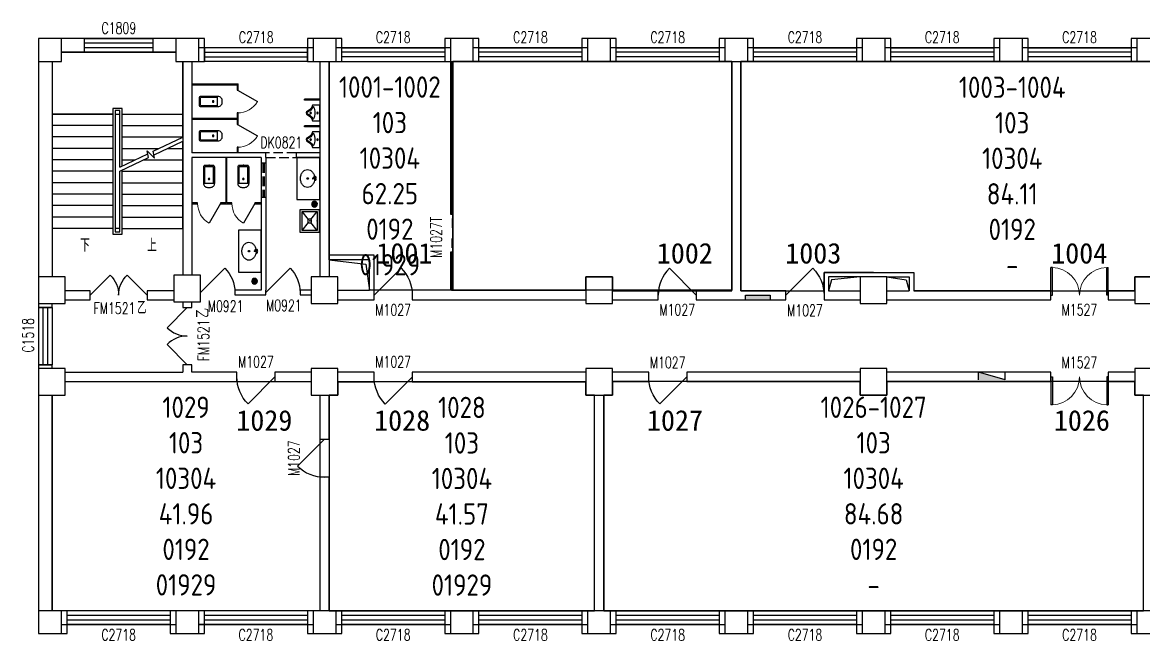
# Model space of a CAD drawing. Extents: x 246802 to 341426, y 58657 to 74864.
# Drawn here: x 246802 to 276206, y 58657 to 74864 of the extents above; entities that cross this region are included whole.
import ezdxf

# ---------------------------------------------------------------- set-up
doc = ezdxf.new("R2010")
doc.units = 0
doc.header["$LTSCALE"] = 1000
doc.header["$MEASUREMENT"] = 0
doc.linetypes.add('DASH', pattern=[0.35, 0.25, -0.1])
for name, color, linetype in [('body', 30, 'Continuous'), ('GROS', 6, 'Continuous'), ('name', 1, 'Continuous'), ('RM', 4, 'Continuous'), ('RM$', 5, 'Continuous'), ('RM$TXT', 5, 'Continuous')]:
    doc.layers.add(name, color=color, linetype=linetype)
doc.styles.add('_TCH_DIM', font='SIMPLEX', dxfattribs={"bigfont": 'GBCBIG'})
doc.styles.add('_TCH_WINDOW', font='SIMPLEX', dxfattribs={"bigfont": 'GBCBIG'})
doc.styles.get("Standard").update_dxf_attribs({"font": 'gbenor.shx', "bigfont": 'gbcbig.shx'})

# ---------------------------------------------------------------- blocks, each defined once
blk = doc.blocks.new('_FZHK')
blk.add_lwpolyline([(-0.5, -0.5), (0.5, -0.5), (0.5, 0.5), (-0.5, 0.5)], close=True)
blk = doc.blocks.new('$DorLib2D$00000114')
at = {"color": 0}
blk.add_line((0.5, 0), (-0.207, 0.707), dxfattribs=at)
blk.add_arc((0.5, 0), 1, 135, 180, dxfattribs=at)
blk = doc.blocks.new('$WINLIB2D$00000001')
at = {"color": 0}
for points in [[(-0.5, 0.5), (-0.5, -0.5)], [(-0.5, 0.5), (0.5, 0.5)], [(0.5, -0.5), (0.5, 0.5)], [(0.5, 0.167), (-0.5, 0.167)], [(0.5, -0.167), (-0.5, -0.167)], [(-0.5, -0.5), (0.5, -0.5)]]:
    blk.add_lwpolyline(points, dxfattribs=at)
blk = doc.blocks.new('$DorLib2D$00000116')
at = {"color": 0}
for p, q in [((-0.5, 0), (-0.146, 0.354)), ((0.5, 0), (0.146, 0.354))]:
    blk.add_line(p, q, dxfattribs=at)
for centre, start, end in [((-0.5, 0), 0, 45), ((0.5, 0), 135, 180)]:
    blk.add_arc(centre, 0.5, start, end, dxfattribs=at)
blk = doc.blocks.new('$lvtry$00000201')
at = {"color": 0}
for p, q in [((100, -30, 0), (-100, -30, 0)), ((110, -470, 0), (110, -40, 0)), ((140, -470, 0), (-140, -470, 0))]:
    blk.add_line(p, q, dxfattribs=at)
at = {"color": 0, "elevation": 0}
blk.add_lwpolyline([(140, -40, 0.414214), (100, 0), (-100, 0, 0.414214), (-140, -40), (-140, -480, 0.414214), (-30, -590), (30, -590, 0.414214), (140, -480)], format="xyb", close=True, dxfattribs=at)
blk.add_lwpolyline([(-110, -40), (-110, -470)], dxfattribs=at)
at = {"color": 0}
blk.add_circle((0, -359, 0), 20, dxfattribs=at)
for centre, start, end in [((-100, -40, 0), 90, 180), ((100, -40, 0), 0, 90)]:
    blk.add_arc(centre, 10, start, end, dxfattribs=at)
for p in [(0, 0, 0), (0, -359, 0)]:
    blk.add_point(p, dxfattribs=at)
blk = doc.blocks.new('$TCHSYS$APDOOR2D')
blk.add_line((0.5, 0), (0, 0.866))
at = {"lineweight": 13}
blk.add_arc((0.5, 0), 1, 120, 180, dxfattribs=at)
blk = doc.blocks.new('$lvtry$00000222')
at = {"color": 0, "elevation": 0}
blk.add_lwpolyline([(-205, -191), (-205, 0), (205, 0), (205, -191, 0.268068), (51, -323, -0.317765), (0, -360, -0.317765), (-51, -323, 0.268068)], format="xyb", close=True, dxfattribs=at)
at = {"color": 0}
for centre in [(0, -60, 0), (0, -242, 0)]:
    blk.add_circle(centre, 20, dxfattribs=at)
for centre, radius, start, end in [((-152, -175, 0), 10, 114.1084, 248.1394), ((5, -526, 0), 395, 66.6675, 114.1084), ((-243, -401, 0), 233, 19.2639, 68.1394), ((243, -401, 0), 233, 110.4941, 160.7361), ((158, -173, 0), 10, 290.4941, 66.6675), ((0, -316, 0), 24, 199.2639, 269.4998), ((0, -316, 0), 24, 270.5002, 340.7361)]:
    blk.add_arc(centre, radius, start, end, dxfattribs=at)
for p in [(0, -60, 0), (0, -242, 0)]:
    blk.add_point(p, dxfattribs=at)
blk = doc.blocks.new('$lvtry$00000191')
at = {"color": 0}
for p, q in [((-250, -50, 0), (-39, -219, 0)), ((-250, -450, 0), (-39, -281, 0)), ((39, -219, 0), (250, -50, 0)), ((39, -281, 0), (250, -450, 0))]:
    blk.add_line(p, q, dxfattribs=at)
at = {"color": 0, "elevation": 0}
for points in [[(300, -500), (300, 0), (-300, 0), (-300, -500)], [(250, -450), (250, -50), (-250, -50), (-250, -450)]]:
    blk.add_lwpolyline(points, close=True, dxfattribs=at)
at = {"color": 0}
blk.add_circle((0, -250, 0), 50, dxfattribs=at)
for p in [(0, -50, 0), (0, -250, 0)]:
    blk.add_point(p, dxfattribs=at)
blk = doc.blocks.new('$lvtry$00000171')
for p, q in [((-74, 11), (-11, 74)), ((-70, -27), (27, 70)), ((-53, -53), (53, 53)), ((-27, -70), (70, 27)), ((11, -74), (74, -11))]:
    blk.add_line(p, q)
blk.add_circle((0, 0), 75)
blk.add_point((0, 0))
blk = doc.blocks.new('$lvtry$00000194')
at = {"color": 0}
for p, q in [((-17, -27), (-17, -17)), ((17, -27), (17, -17))]:
    blk.add_line(p, q, dxfattribs=at)
blk.add_lwpolyline([(14, -39, -0.067374), (92, -53, -0.088152), (166, -93, -0.105269), (218, -155, -0.121685), (235, -224, -0.121685), (218, -292, -0.105269), (166, -355, -0.088152), (92, -394, -0.078966), (0, -409, -0.078966), (-92, -394, -0.088152), (-166, -355, -0.105269), (-218, -292, -0.121685), (-235, -224, -0.121685), (-218, -155, -0.105269), (-166, -93, -0.088152), (-92, -53, -0.059935), (-23, -40, -0.059935)], format="xyb", dxfattribs=at)
for centre, radius in [((0, -221), 20), ((0, -27), 16.7), ((0, -221), 15)]:
    blk.add_circle(centre, radius, dxfattribs=at)
for centre, radius, start, end in [((0, -17), 16.7, 0, 180), ((-40, -17), 10.1, 106.6096, 258.1648), ((-64, 250), 259, 274.7069, 282.3732), ((-75, -197), 173, 71.36, 79.1873), ((-29, -63), 6.77, 155.344, 308.3224), ((-171, 35), 166, 324.8411, 338.1337), ((-171, 35), 170, 324.8411, 331.3523), ((-29, -63), 3.37, 155.344, 308.3224), ((100, -178), 170, 132.3141, 138.8253), ((100, -178), 166, 125.5327, 138.8253), ((-12, -42), 10.6, 201.8924, 261.774), ((-381, -99), 372, 2.3982, 6.7627), ((0, -80), 9.9, 201.7837, 338.2163), ((64, 250), 259, 257.6268, 265.2931), ((381, -99), 372, 170.1008, 177.6018), ((75, -197), 173, 100.8127, 110.4191), ((40, -17), 10.1, 281.8352, 73.3904)]:
    blk.add_arc(centre, radius, start, end, dxfattribs=at)
for p in [(0, -27), (0, -221)]:
    blk.add_point(p, dxfattribs=at)
blk = doc.blocks.new('$DorLib2D$00000130')
at = {"color": 0, "linetype": 'Continuous'}
for p, q in [((-0.533, 0.66), (-0.533, 0.513)), ((0, 0.66), (-0.533, 0.66)), ((0, 0.513), (0, 0.66)), ((0.533, 0.66), (0, 0.66)), ((0.533, 0.66), (0.533, 0.513)), ((0, 0.513), (-0.533, 0.513)), ((0.533, 0.513), (0, 0.513)), ((-0.385, 0.269), (-0.14, 0.269)), ((-0.385, 0.269), (-0.3, 0.214)), ((-0.3, 0.214), (-0.3, 0.269)), ((0.385, 0.269), (0.14, 0.269)), ((0.3, 0.214), (0.3, 0.269)), ((0.385, 0.269), (0.3, 0.214))]:
    blk.add_line(p, q, dxfattribs=at)
blk = doc.blocks.new('$DorLib2D$00000002')
for p, q in [((-0.5, 0), (-0.5, 0.4875)), ((-0.475, 0.4875), (-0.5, 0.4875)), ((-0.475, 0), (-0.475, 0.4875)), ((0.475, 0), (0.475, 0.4875)), ((0.475, 0.4875), (0.5, 0.4875)), ((0.5, 0), (0.5, 0.4875)), ((-0.5, 0), (-0.475, 0)), ((0.5, 0), (0.475, 0))]:
    blk.add_line(p, q)
at = {"lineweight": 13}
for centre, start, end in [((-0.4875, 0), 0, 88.53072), ((0.4875, 0), 91.46928, 180)]:
    blk.add_arc(centre, 0.4875, start, end, dxfattribs=at)

msp = doc.modelspace()

# ---------------------------------------------------------------- hatches: boundary and pattern name
at = {"layer": 'body'}
for points in [[(266416, 67711), (265766, 67711), (265766, 67591), (266416, 67591)], [(272576, 65491), (271876, 65491), (271876, 65691)]]:
    msp.add_hatch(color=30, dxfattribs=at).paths.add_polyline_path(points)

# ---------------------------------------------------------------- linework, layer by layer
at = {"layer": 'body', "color": 30}
for p, q in [((248426, 74441), (247826, 74441)), ((248426, 74081), (248426, 74441)), ((250826, 74441), (250226, 74441)), ((250226, 74441), (250226, 74081)), ((251576, 74441), (251426, 74441)), ((251576, 74201), (251576, 74441)), ((254426, 74441), (254276, 74441)), ((254276, 74441), (254276, 74201)), ((255176, 74441), (255026, 74441)), ((255176, 74201), (255176, 74441)), ((258026, 74441), (257876, 74441)), ((257876, 74441), (257876, 74201)), ((258776, 74441), (258626, 74441)), ((258776, 74201), (258776, 74441)), ((261626, 74441), (261476, 74441)), ((261476, 74441), (261476, 74201)), ((262376, 74441), (262226, 74441)), ((262376, 74201), (262376, 74441)), ((265226, 74441), (265076, 74441)), ((265076, 74441), (265076, 74201)), ((265976, 74441), (265826, 74441)), ((265976, 74201), (265976, 74441)), ((268826, 74441), (268676, 74441)), ((268676, 74441), (268676, 74201)), ((269576, 74441), (269426, 74441)), ((269576, 74201), (269576, 74441)), ((272426, 74441), (272276, 74441)), ((272276, 74441), (272276, 74201)), ((273176, 74441), (273026, 74441)), ((273176, 74201), (273176, 74441)), ((276026, 74441), (275876, 74441)), ((275876, 74441), (275876, 74201)), ((251576, 74201), (251426, 74201)), ((251576, 73841), (251576, 74201)), ((254426, 74201), (254276, 74201)), ((254276, 74201), (254276, 73841)), ((255176, 74201), (255026, 74201)), ((255176, 73841), (255176, 74201)), ((258026, 74201), (257876, 74201)), ((257876, 74201), (257876, 73841)), ((258776, 74201), (258626, 74201)), ((258776, 73841), (258776, 74201)), ((261626, 74201), (261476, 74201)), ((261476, 74201), (261476, 73841)), ((262376, 74201), (262226, 74201)), ((262376, 73841), (262376, 74201)), ((265226, 74201), (265076, 74201)), ((265076, 74201), (265076, 73841)), ((265976, 74201), (265826, 74201)), ((265976, 73841), (265976, 74201)), ((268826, 74201), (268676, 74201)), ((268676, 74201), (268676, 73841)), ((269576, 74201), (269426, 74201)), ((269576, 73841), (269576, 74201)), ((272426, 74201), (272276, 74201)), ((272276, 74201), (272276, 73841)), ((273176, 74201), (273026, 74201)), ((273176, 73841), (273176, 74201)), ((276026, 74201), (275876, 74201)), ((275876, 74201), (275876, 73841)), ((247226, 73841), (247226, 68191)), ((247586, 73841), (247586, 68191)), ((247586, 73841), (247586, 72461)), ((247826, 74081), (248426, 74081)), ((250826, 74081), (247826, 74081)), ((250226, 74081), (250826, 74081)), ((251006, 73841), (251006, 71441)), ((251006, 72461), (251006, 73841)), ((251246, 73841), (251246, 71441)), ((251426, 73841), (251576, 73841)), ((254276, 73841), (254426, 73841)), ((254601, 73841), (254601, 71441)), ((254851, 73841), (254851, 71441)), ((255026, 73841), (255176, 73841)), ((257876, 73841), (258026, 73841)), ((258026, 73841), (258026, 69841)), ((258046, 69841), (258046, 73841)), ((258066, 69841), (258066, 73841)), ((258086, 69841), (258086, 73841)), ((258626, 73841), (258776, 73841)), ((261476, 73841), (261626, 73841)), ((262226, 73841), (262376, 73841)), ((265076, 73841), (265226, 73841)), ((265406, 67831), (265406, 73841)), ((265646, 67831), (265646, 73841)), ((265826, 73841), (265976, 73841)), ((268676, 73841), (268826, 73841)), ((269426, 73841), (269576, 73841)), ((272276, 73841), (272426, 73841)), ((273026, 73841), (273176, 73841)), ((275876, 73841), (276026, 73841)), ((251246, 73253), (252458, 73253)), ((251246, 73253), (251246, 73228)), ((251246, 73228), (252433, 73228)), ((252433, 73228), (252433, 73091)), ((252458, 73091), (252458, 73253)), ((252433, 73091), (252458, 73091)), ((254601, 72853), (254201, 72853)), ((254201, 72828), (254201, 72853)), ((254601, 72828), (254201, 72828)), ((254601, 72828), (254601, 72853)), ((247586, 72461), (247586, 69461)), ((249176, 72461), (247586, 72461)), ((247586, 72461), (249176, 72461)), ((249416, 72611), (249176, 72611)), ((249176, 72611), (249176, 69311)), ((249356, 72551), (249236, 72551)), ((249236, 72551), (249236, 69371)), ((249236, 72461), (249236, 69461)), ((249236, 72461), (249356, 72461)), ((249356, 71072), (249356, 72551)), ((249356, 71072), (249356, 72461)), ((249416, 71101), (249416, 72611)), ((249416, 72461), (251006, 72461)), ((249416, 72461), (251006, 72461)), ((251006, 71860), (251006, 72461)), ((251246, 72353), (252433, 72353)), ((251246, 72353), (251246, 72328)), ((252458, 72491), (252433, 72491)), ((252433, 72491), (252433, 72353)), ((252458, 72341), (252458, 72491)), ((252458, 72191), (252458, 72341)), ((249176, 72161), (247586, 72161)), ((249416, 72161), (251006, 72161)), ((251246, 72328), (252433, 72328)), ((252433, 72328), (252433, 72191)), ((252433, 72191), (252458, 72191)), ((254601, 72153), (254201, 72153)), ((254201, 72128), (254201, 72153)), ((254601, 72128), (254201, 72128)), ((254601, 72128), (254601, 72153)), ((249176, 71861), (247586, 71861)), ((249416, 71861), (251006, 71861)), ((250234, 71492), (251006, 71860)), ((250253, 71390), (251006, 71749)), ((251006, 69461), (251006, 71749)), ((249176, 71561), (247586, 71561)), ((249416, 71561), (250379, 71561)), ((250109, 71321), (250076, 71497)), ((250076, 71497), (250268, 71308)), ((250268, 71308), (250234, 71492)), ((250611, 71561), (251006, 71561)), ((252458, 71591), (252433, 71591)), ((252433, 71591), (252433, 71441)), ((252458, 71441), (252458, 71591)), ((249176, 71261), (247586, 71261)), ((249356, 71072), (250090, 71423)), ((249356, 70962), (250109, 71321)), ((249416, 71261), (249750, 71261)), ((249982, 71261), (251006, 71261)), ((251006, 71441), (251006, 68241)), ((252446, 71441), (251246, 71441)), ((251246, 71321), (251246, 68241)), ((252446, 71321), (251246, 71321)), ((252133, 71321), (252133, 70133)), ((252158, 71321), (252133, 71321)), ((252158, 71321), (252158, 70133)), ((253065, 71441), (252446, 71441)), ((253065, 71321), (252446, 71321)), ((253185, 71441), (253065, 71441)), ((253065, 71321), (253065, 70121)), ((253185, 71321), (253185, 71441)), ((253185, 71321), (253185, 70121)), ((254601, 71441), (253985, 71441)), ((253985, 71441), (253985, 71321)), ((253985, 71321), (254601, 71321)), ((254601, 71441), (254601, 68191)), ((254851, 71441), (254851, 68191)), ((249176, 70961), (247586, 70961)), ((249356, 69461), (249356, 70962)), ((249356, 69371), (249356, 70962)), ((249416, 69311), (249416, 70990)), ((249416, 70961), (251006, 70961)), ((249176, 70661), (247586, 70661)), ((249416, 70661), (251006, 70661)), ((249176, 70361), (247586, 70361)), ((249416, 70361), (251006, 70361)), ((249176, 70061), (247586, 70061)), ((249416, 70061), (251006, 70061)), ((251396, 70133), (251246, 70133)), ((251246, 70133), (251246, 70108)), ((251246, 70108), (251396, 70108)), ((251396, 70108), (251396, 70133)), ((252133, 70133), (251996, 70133)), ((251996, 70133), (251996, 70108)), ((251996, 70108), (252146, 70108)), ((252146, 70108), (252296, 70108)), ((252296, 70133), (252158, 70133)), ((252296, 70108), (252296, 70133)), ((253065, 70133), (252896, 70133)), ((252896, 70133), (252896, 70108)), ((252896, 70108), (253065, 70108)), ((253065, 70121), (253065, 67841)), ((253185, 70121), (253185, 67841)), ((249176, 69761), (247586, 69761)), ((249416, 69761), (251006, 69761)), ((258026, 69841), (258086, 69841)), ((249176, 69461), (247586, 69461)), ((249356, 69461), (249236, 69461)), ((249416, 69461), (251006, 69461)), ((249176, 69311), (249416, 69311)), ((249236, 69371), (249356, 69371)), ((258086, 68841), (258026, 68841)), ((258026, 68841), (258026, 67841)), ((258046, 67841), (258046, 68841)), ((258066, 67841), (258066, 68841)), ((258086, 67841), (258086, 68841)), ((256026, 68761), (254851, 68761)), ((254851, 68641), (254851, 68761)), ((255906, 68641), (254851, 68641)), ((255906, 67841), (255906, 68641)), ((256026, 67841), (256026, 68761)), ((269126, 68311), (267826, 68311)), ((267826, 68311), (267826, 67831)), ((269126, 68311), (270176, 68311)), ((270176, 68311), (270176, 67831)), ((268776, 68191), (267946, 68191)), ((267946, 68191), (267946, 67831)), ((268021, 68119), (267946, 67831)), ((268776, 68191), (268021, 68119)), ((269476, 68191), (269980, 68119)), ((269476, 68191), (270056, 68191)), ((269980, 68119), (270056, 67831)), ((270056, 68191), (270056, 67831)), ((248576, 67831), (247926, 67831)), ((248576, 67591), (248576, 67831)), ((250776, 67831), (250076, 67831)), ((250076, 67831), (250076, 67591)), ((253065, 67841), (252376, 67841)), ((252376, 67841), (252376, 67721)), ((252376, 67721), (253065, 67721)), ((253065, 67721), (253185, 67721)), ((253185, 67721), (253185, 67841)), ((254376, 67841), (254085, 67841)), ((254085, 67841), (254085, 67721)), ((254085, 67721), (254376, 67721)), ((255076, 67841), (255906, 67841)), ((256026, 67841), (255906, 67841)), ((256026, 67591), (256026, 67841)), ((258056, 67841), (257026, 67841)), ((257026, 67841), (257026, 67591)), ((258056, 67841), (261576, 67841)), ((263476, 67831), (262276, 67831)), ((263476, 67591), (263476, 67831)), ((265406, 67831), (264476, 67831)), ((264476, 67831), (264476, 67591)), ((266826, 67831), (265646, 67831)), ((266826, 67591), (266826, 67831)), ((267826, 67831), (267826, 67591)), ((267946, 67831), (268776, 67831)), ((269476, 67831), (270056, 67831)), ((273776, 67831), (270176, 67831)), ((273776, 67591), (273776, 67831)), ((275976, 67831), (275276, 67831)), ((275276, 67831), (275276, 67591)), ((247226, 67491), (247226, 67391)), ((247226, 67391), (247586, 67391)), ((247586, 67391), (247586, 67491)), ((247926, 67591), (248576, 67591)), ((250076, 67591), (250776, 67591)), ((251006, 67541), (251006, 67391)), ((251006, 67391), (251246, 67391)), ((251246, 67391), (251246, 67541)), ((255076, 67591), (255906, 67591)), ((255906, 67591), (256026, 67591)), ((257026, 67591), (258056, 67591)), ((258056, 67591), (261576, 67591)), ((262276, 67591), (263476, 67591)), ((264476, 67591), (265406, 67591)), ((265406, 67591), (265406, 67591)), ((265406, 67591), (265646, 67591)), ((265646, 67591), (265646, 67591)), ((265646, 67591), (266826, 67591)), ((267826, 67591), (267946, 67591)), ((267946, 67591), (268776, 67591)), ((269476, 67591), (270056, 67591)), ((270056, 67591), (273776, 67591)), ((275276, 67591), (275976, 67591)), ((247586, 65891), (247226, 65891)), ((247226, 65891), (247226, 65791)), ((247586, 65791), (247586, 65891)), ((251246, 65891), (251006, 65891)), ((251006, 65891), (251006, 65691)), ((251246, 65691), (251246, 65891)), ((247926, 65691), (251006, 65691)), ((252426, 65691), (251246, 65691)), ((252426, 65451), (252426, 65691)), ((254376, 65691), (253426, 65691)), ((253426, 65691), (253426, 65451)), ((256026, 65691), (255076, 65691)), ((256026, 65441), (256026, 65691)), ((261576, 65691), (257026, 65691)), ((257026, 65691), (257026, 65441)), ((263226, 65691), (262276, 65691)), ((263226, 65451), (263226, 65691)), ((268776, 65691), (264226, 65691)), ((264226, 65691), (264226, 65451)), ((273776, 65691), (269476, 65691)), ((271876, 65491), (271876, 65691)), ((272576, 65491), (271876, 65691)), ((272576, 65491), (272576, 65691)), ((273776, 65451), (273776, 65691)), ((275976, 65691), (275276, 65691)), ((275276, 65691), (275276, 65451)), ((247926, 65451), (251126, 65451)), ((251126, 65451), (252426, 65451)), ((253426, 65451), (254376, 65451)), ((255076, 65441), (256026, 65441)), ((257026, 65441), (261576, 65441)), ((262276, 65451), (263226, 65451)), ((264226, 65451), (268776, 65451)), ((269476, 65451), (273776, 65451)), ((275276, 65451), (275976, 65451)), ((247226, 65091), (247226, 59441)), ((247586, 65091), (247586, 59441)), ((254601, 65091), (254601, 63941)), ((254851, 63941), (254851, 65091)), ((261806, 59441), (261806, 65091)), ((262046, 59441), (262046, 65091)), ((254601, 63941), (254851, 63941)), ((254851, 62941), (254601, 62941)), ((254601, 62941), (254601, 59441)), ((254851, 59441), (254851, 62941)), ((247976, 59441), (247826, 59441)), ((247976, 59081), (247976, 59441)), ((250826, 59441), (250676, 59441)), ((250676, 59441), (250676, 59081)), ((251576, 59441), (251426, 59441)), ((251576, 59081), (251576, 59441)), ((254426, 59441), (254276, 59441)), ((254276, 59441), (254276, 59081)), ((255176, 59441), (255026, 59441)), ((255176, 59081), (255176, 59441)), ((258026, 59441), (257876, 59441)), ((257876, 59441), (257876, 59081)), ((258776, 59440), (258626, 59440)), ((258776, 59080), (258776, 59440)), ((261626, 59440), (261476, 59440)), ((261476, 59440), (261476, 59080)), ((262376, 59440), (262226, 59440)), ((262376, 59080), (262376, 59440)), ((265226, 59440), (265076, 59440)), ((265076, 59440), (265076, 59080)), ((265976, 59440), (265826, 59440)), ((265976, 59080), (265976, 59440)), ((268826, 59440), (268676, 59440)), ((268676, 59440), (268676, 59080)), ((269576, 59440), (269426, 59440)), ((269576, 59080), (269576, 59440)), ((272426, 59440), (272276, 59440)), ((272276, 59440), (272276, 59080)), ((273176, 59440), (273026, 59440)), ((273176, 59080), (273176, 59440)), ((276026, 59440), (275876, 59440)), ((275876, 59440), (275876, 59080)), ((247826, 59081), (247976, 59081)), ((247826, 58841), (247976, 58841)), ((247976, 58841), (247976, 59081)), ((250676, 59081), (250826, 59081)), ((250676, 59080), (250676, 58841)), ((250676, 58841), (250826, 58841)), ((251426, 59081), (251576, 59081)), ((251576, 59080), (251426, 59080)), ((251426, 58841), (251576, 58841)), ((251576, 58841), (251576, 59080)), ((254276, 59081), (254426, 59081)), ((254276, 59081), (254276, 58841)), ((254276, 58841), (254426, 58841)), ((255026, 59081), (255176, 59081)), ((255026, 58841), (255176, 58841)), ((255176, 58841), (255176, 59081)), ((257876, 59081), (258026, 59081)), ((257876, 59081), (257876, 58841)), ((257876, 58841), (258026, 58841)), ((258626, 59080), (258776, 59080)), ((258626, 58841), (258776, 58841)), ((258776, 58841), (258776, 59080)), ((261476, 59080), (261626, 59080)), ((261476, 59080), (261476, 58841)), ((261476, 58841), (261626, 58841)), ((262226, 59080), (262376, 59080)), ((262226, 58841), (262376, 58841)), ((262376, 58841), (262376, 59080)), ((265076, 59080), (265226, 59080)), ((265076, 59080), (265076, 58841)), ((265076, 58841), (265226, 58841)), ((265826, 59080), (265976, 59080)), ((265826, 58841), (265976, 58841)), ((265976, 58841), (265976, 59080)), ((268676, 59080), (268826, 59080)), ((268676, 59080), (268676, 58841)), ((268676, 58841), (268826, 58841)), ((269426, 59080), (269576, 59080)), ((269426, 58841), (269576, 58841)), ((269576, 58841), (269576, 59080)), ((272276, 59080), (272426, 59080)), ((272276, 59080), (272276, 58841)), ((272276, 58841), (272426, 58841)), ((273026, 59080), (273176, 59080)), ((273026, 58841), (273176, 58841)), ((273176, 58841), (273176, 59080)), ((275876, 59080), (276026, 59080)), ((275876, 59080), (275876, 58841)), ((275876, 58841), (276026, 58841))]:
    msp.add_line(p, q, dxfattribs=at)
at = {"layer": 'body', "color": 30, "linetype": 'DASH'}
for p, q in [((253185, 71171, 900), (253065, 71171, 900)), ((253105, 71171, 900), (253105, 70271, 900)), ((253145, 71171, 900), (253145, 70271, 900)), ((253985, 71441), (253185, 71441)), ((253185, 71321), (253985, 71321)), ((253185, 70271, 900), (253065, 70271, 900))]:
    msp.add_line(p, q, dxfattribs=at)
at = {"layer": 'body', "color": 30}
for points in [[(248411, 69311, 0, 0, 0), (248411, 73271, 0, 0, 0), (250181, 73271, 0, 0, 0), (250181, 71861, 80, 0, 0), (250181, 71561, 0, 0, 0)], [(250181, 69311, 0, 0, 0), (250181, 70961, 80, 0, 0), (250181, 71261, 0, 0, 0)]]:
    msp.add_lwpolyline(points, format="xyseb", dxfattribs=at)
for points in [[(254601, 70221), (254601, 71321), (254001, 71321), (254001, 70221)], [(253065, 68314), (253065, 69414), (252465, 69414), (252465, 68314)]]:
    msp.add_lwpolyline(points, close=True, dxfattribs=at)
for points in [[(254851, 68641), (255805, 68529), (255906, 67841)], [(265766, 67591), (265766, 67711), (266416, 67711), (266416, 67591)]]:
    msp.add_lwpolyline(points, dxfattribs=at)
at = {"layer": 'GROS'}
msp.add_lwpolyline([(276626, 74441), (276026, 74441), (276026, 74201), (273026, 74201), (273026, 74441), (272426, 74441), (272426, 74201), (269426, 74201), (269426, 74441), (268826, 74441), (268826, 74201), (265826, 74201), (265826, 74441), (265226, 74441), (265226, 74201), (262226, 74201), (262226, 74441), (261626, 74441), (261626, 74201), (258626, 74201), (258626, 74441), (258026, 74441), (258026, 74201), (255026, 74201), (255026, 74441), (254426, 74441), (254426, 74201), (251426, 74201), (251426, 74441), (247226, 74441), (247226, 58841), (247826, 58841), (247826, 59081), (250826, 59081), (250826, 58841), (251426, 58841), (251426, 59080), (254426, 59081), (254426, 58841), (255026, 58841), (255026, 59081), (258026, 59081), (258026, 58841), (258626, 58841), (258626, 59080), (261626, 59080), (261626, 58841), (262226, 58841), (262226, 59080), (265226, 59080), (265226, 58841), (265826, 58841), (265826, 59080), (268826, 59080), (268826, 58841), (269426, 58841), (269426, 59080), (272426, 59080), (272426, 58841), (273026, 58841), (273026, 59080), (276026, 59080), (276026, 58841), (276626, 58841)], dxfattribs=at)
at = {"layer": 'RM', "color": 4, "ltscale": 20}
msp.add_lwpolyline([(258086, 73841), (258086, 67841), (261576, 67841), (261576, 68191), (262276, 68191), (262276, 67831), (265406, 67831), (265406, 73841)], close=True, dxfattribs=at)
at = {"layer": 'RM$', "color": 4, "ltscale": 20}
for points in [[(265406, 73841), (265406, 67841), (256026, 67841), (256026, 68761), (254851, 68761), (254851, 73841)], [(265646, 73841), (265646, 67831), (267818, 67831), (267826, 68311), (270176, 68311), (270176, 67831), (275976, 67831), (275976, 68191), (276676, 68191), (276676, 67841), (279876, 67841), (279876, 73841)], [(254376, 65451), (254376, 65091), (254601, 65091), (254601, 59441), (247586, 59441), (247586, 65091), (247926, 65091), (247926, 65451)], [(255076, 65441), (255076, 65091), (254851, 65091), (254851, 59441), (261806, 59441), (261806, 65091), (261576, 65091), (261576, 65441)], [(262276, 65451), (262276, 65091), (262046, 65091), (262046, 59441), (276206, 59441), (276206, 65091), (275976, 65091), (275976, 65451), (269476, 65451), (269476, 65091), (268776, 65091), (268776, 65451)]]:
    msp.add_lwpolyline(points, close=True, dxfattribs=at)

# ---------------------------------------------------------------- block references
at = {"layer": 'body', "color": 30}
ref = msp.add_blockref('$WINLIB2D$00000001', (249326, 74261), dxfattribs=dict(at, xscale=-1800, yscale=360, zscale=360, rotation=180))
ref.add_attrib('A', 'C1809', (248876, 74567), dxfattribs={"color": 30, "height": 297.5, "style": '_TCH_WINDOW', "width": 0.705882})
for name, p, xscale, yscale, zscale in [('_FZHK', (247526, 74141), 600, 600, 600), ('_FZHK', (251126, 74141), 600, 600, 600), ('_FZHK', (254726, 74141), 600, 600, 600), ('_FZHK', (258326, 74141), 600, 600, 600), ('_FZHK', (261926, 74141), 600, 600, 600), ('_FZHK', (265526, 74141), 600, 600, 600), ('_FZHK', (269126, 74141), 600, 600, 600), ('_FZHK', (272726, 74141), 600, 600, 600), ('_FZHK', (276326, 74141), 600, 600, 600), ('$TCHSYS$APDOOR2D', (251696, 70121), 600, -600, 25), ('$TCHSYS$APDOOR2D', (252596, 70121), 600, -600, 25), ('_FZHK', (251126, 67891), 700, 700, 700), ('_FZHK', (247576, 67841), 700, 700, 700), ('_FZHK', (254726, 67841), 700, 700, 700), ('_FZHK', (261926, 67841), 700, 700, 700), ('_FZHK', (269126, 67841), 700, 700, 700), ('_FZHK', (276326, 67841), 700, 700, 700), ('_FZHK', (247576, 65441), 700, 700, 700), ('_FZHK', (254726, 65441), 700, 700, 700), ('_FZHK', (261926, 65441), 700, 700, 700), ('_FZHK', (269126, 65441), 700, 700, 700), ('_FZHK', (276326, 65441), 700, 700, 700), ('_FZHK', (247526, 59141), 600, 600, 600), ('_FZHK', (251126, 59141), 600, 600, 600), ('_FZHK', (254726, 59141), 600, 600, 600), ('_FZHK', (258326, 59141), 600, 600, 600), ('_FZHK', (261926, 59141), 600, 600, 600), ('_FZHK', (265526, 59141), 600, 600, 600), ('_FZHK', (269126, 59141), 600, 600, 600), ('_FZHK', (272726, 59141), 600, 600, 600), ('_FZHK', (276326, 59141), 600, 600, 600)]:
    msp.add_blockref(name, p, dxfattribs=dict(at, xscale=xscale, yscale=yscale, zscale=zscale))
ref = msp.add_blockref('$WINLIB2D$00000001', (252926, 74021), dxfattribs=dict(at, xscale=2700, yscale=360, zscale=360, rotation=180))
ref.add_attrib('A', 'C2718', (252478, 74327), dxfattribs={"color": 30, "height": 297.5, "style": '_TCH_WINDOW', "width": 0.705882})
ref = msp.add_blockref('$WINLIB2D$00000001', (256526, 74021), dxfattribs=dict(at, xscale=-2700, yscale=360, zscale=360, rotation=180))
ref.add_attrib('A', 'C2718', (256071, 74327), dxfattribs={"color": 30, "height": 297.5, "style": '_TCH_WINDOW', "width": 0.705882})
ref = msp.add_blockref('$WINLIB2D$00000001', (260126, 74021), dxfattribs=dict(at, xscale=-2700, yscale=360, zscale=360, rotation=180))
ref.add_attrib('A', 'C2718', (259671, 74327), dxfattribs={"color": 30, "height": 297.5, "style": '_TCH_WINDOW', "width": 0.705882})
ref = msp.add_blockref('$WINLIB2D$00000001', (263726, 74021), dxfattribs=dict(at, xscale=-2700, yscale=360, zscale=360, rotation=180))
ref.add_attrib('A', 'C2718', (263271, 74327), dxfattribs={"color": 30, "height": 297.5, "style": '_TCH_WINDOW', "width": 0.705882})
ref = msp.add_blockref('$WINLIB2D$00000001', (267326, 74021), dxfattribs=dict(at, xscale=-2700, yscale=360, zscale=360, rotation=180))
ref.add_attrib('A', 'C2718', (266871, 74327), dxfattribs={"color": 30, "height": 297.5, "style": '_TCH_WINDOW', "width": 0.705882})
ref = msp.add_blockref('$WINLIB2D$00000001', (270926, 74021), dxfattribs=dict(at, xscale=-2700, yscale=360, zscale=360, rotation=180))
ref.add_attrib('A', 'C2718', (270471, 74327), dxfattribs={"color": 30, "height": 297.5, "style": '_TCH_WINDOW', "width": 0.705882})
ref = msp.add_blockref('$WINLIB2D$00000001', (274526, 74021), dxfattribs=dict(at, xscale=-2700, yscale=360, zscale=360, rotation=180))
ref.add_attrib('A', 'C2718', (274071, 74327), dxfattribs={"color": 30, "height": 297.5, "style": '_TCH_WINDOW', "width": 0.705882})
at = {"layer": 'body', "color": 30, "yscale": -1}
for name, p, rotation in [('$lvtry$00000201', (251446, 72791), 270), ('$lvtry$00000222', (254601, 72491), 90), ('$lvtry$00000201', (251446, 71891), 270), ('$lvtry$00000222', (254601, 71791), 90), ('$lvtry$00000201', (251696, 71121), 180), ('$lvtry$00000201', (252596, 71121), 180), ('$lvtry$00000171', (254464, 70099), 180), ('$lvtry$00000191', (254586, 69658), 90), ('$lvtry$00000171', (252892, 68079), 180)]:
    msp.add_blockref(name, p, dxfattribs=dict(at, rotation=rotation))
at = {"layer": 'body', "color": 30}
for name, p, xscale, yscale, zscale, rotation in [('$TCHSYS$APDOOR2D', (252446, 72791), 600, -600, 25, 90), ('$TCHSYS$APDOOR2D', (252446, 71891), 600, -600, 25, 90), ('$DorLib2D$00000116', (249326, 67711), 1500, -1500, 240, 180), ('$DorLib2D$00000116', (251126, 66641), 1500, 1500, 240, 90)]:
    msp.add_blockref(name, p, dxfattribs=dict(at, xscale=xscale, yscale=yscale, zscale=zscale, rotation=rotation))
at = {"layer": 'body', "color": 30, "rotation": 270}
for p in [(254502, 70773), (252967, 68866)]:
    msp.add_blockref('$lvtry$00000194', p, dxfattribs=at)
at = {"layer": 'body', "color": 30}
ref = msp.add_blockref('$DorLib2D$00000130', (258056, 69341), dxfattribs=dict(at, xscale=-1000, yscale=-60, zscale=60, rotation=90))
ref.add_attrib('A', 'M1027T', (257800, 68691), dxfattribs={"color": 30, "height": 297.5, "rotation": 90, "style": '_TCH_WINDOW', "width": 0.705882})
ref = msp.add_blockref('$DorLib2D$00000114', (251926, 67781), dxfattribs=dict(at, xscale=900, yscale=-900, zscale=120, rotation=180))
ref.add_attrib('A', 'M0921', (251662, 67277), dxfattribs={"color": 30, "height": 297.5, "style": '_TCH_WINDOW', "width": 0.705882})
ref = msp.add_blockref('$DorLib2D$00000114', (253635, 67781), dxfattribs=dict(at, xscale=900, yscale=-900, zscale=120, rotation=180))
ref.add_attrib('A', 'M0921', (253190, 67297), dxfattribs={"color": 30, "height": 297.5, "style": '_TCH_WINDOW', "width": 0.705882})
ref = msp.add_blockref('$DorLib2D$00000114', (256526, 67716), dxfattribs=dict(at, xscale=-1000, yscale=1000, zscale=250))
ref.add_attrib('A', 'M1027', (256056, 67177), dxfattribs={"color": 30, "height": 297.5, "style": '_TCH_WINDOW', "width": 0.705882})
ref = msp.add_blockref('$DorLib2D$00000114', (263976, 67711), dxfattribs=dict(at, xscale=1000, yscale=1000, zscale=240))
ref.add_attrib('A', 'M1027', (263506, 67182), dxfattribs={"color": 30, "height": 297.5, "style": '_TCH_WINDOW', "width": 0.705882})
ref = msp.add_blockref('$DorLib2D$00000114', (267326, 67711), dxfattribs=dict(at, xscale=-1000, yscale=1000, zscale=240))
ref.add_attrib('A', 'M1027', (266856, 67167), dxfattribs={"color": 30, "height": 297.5, "style": '_TCH_WINDOW', "width": 0.705882})
ref = msp.add_blockref('$DorLib2D$00000002', (274526, 67711), dxfattribs=dict(at, xscale=-1500, yscale=1500, zscale=240))
ref.add_attrib('A', 'M1527', (274056, 67182), dxfattribs={"color": 30, "height": 297.5, "style": '_TCH_WINDOW', "width": 0.705882})
ref = msp.add_blockref('$WINLIB2D$00000001', (247406, 66641), dxfattribs=dict(at, xscale=1500, yscale=360, zscale=360, rotation=270))
ref.add_attrib('A', 'C1518', (247099, 66206), dxfattribs={"color": 30, "height": 297.5, "rotation": 90, "style": '_TCH_WINDOW', "width": 0.705882})
ref = msp.add_blockref('$DorLib2D$00000114', (252926, 65571), dxfattribs=dict(at, xscale=1000, yscale=-1000, zscale=240))
ref.add_attrib('A', 'M1027', (252456, 65817), dxfattribs={"color": 30, "height": 297.5, "style": '_TCH_WINDOW', "width": 0.705882})
ref = msp.add_blockref('$DorLib2D$00000114', (256526, 65566), dxfattribs=dict(at, xscale=-1000, yscale=1000, zscale=250, rotation=180))
ref.add_attrib('A', 'M1027', (256056, 65817), dxfattribs={"color": 30, "height": 297.5, "style": '_TCH_WINDOW', "width": 0.705882})
ref = msp.add_blockref('$DorLib2D$00000114', (263726, 65571), dxfattribs=dict(at, xscale=-1000, yscale=1000, zscale=240, rotation=180))
ref.add_attrib('A', 'M1027', (263256, 65801), dxfattribs={"color": 30, "height": 297.5, "style": '_TCH_WINDOW', "width": 0.705882})
ref = msp.add_blockref('$DorLib2D$00000002', (274526, 65571), dxfattribs=dict(at, xscale=-1500, yscale=1500, zscale=240, rotation=180))
ref.add_attrib('A', 'M1527', (274056, 65801), dxfattribs={"color": 30, "height": 297.5, "style": '_TCH_WINDOW', "width": 0.705882})
ref = msp.add_blockref('$DorLib2D$00000114', (254726, 63441), dxfattribs=dict(at, xscale=-1000, yscale=-1000, zscale=250, rotation=270))
ref.add_attrib('A', 'M1027', (254071, 62971), dxfattribs={"color": 30, "height": 297.5, "rotation": 90, "style": '_TCH_WINDOW', "width": 0.705882})
ref = msp.add_blockref('$WINLIB2D$00000001', (249326, 59261), dxfattribs=dict(at, xscale=-2700, yscale=360, zscale=360))
ref.add_attrib('A', 'C2718', (248871, 58658), dxfattribs={"color": 30, "height": 297.5, "style": '_TCH_WINDOW', "width": 0.705882})
ref = msp.add_blockref('$WINLIB2D$00000001', (252926, 59261), dxfattribs=dict(at, xscale=-2700, yscale=360, zscale=360))
ref.add_attrib('A', 'C2718', (252471, 58657), dxfattribs={"color": 30, "height": 297.5, "style": '_TCH_WINDOW', "width": 0.705882})
ref = msp.add_blockref('$WINLIB2D$00000001', (256526, 59261), dxfattribs=dict(at, xscale=-2700, yscale=360, zscale=360))
ref.add_attrib('A', 'C2718', (256071, 58658), dxfattribs={"color": 30, "height": 297.5, "style": '_TCH_WINDOW', "width": 0.705882})
ref = msp.add_blockref('$WINLIB2D$00000001', (260126, 59260), dxfattribs=dict(at, xscale=-2700, yscale=360, zscale=360))
ref.add_attrib('A', 'C2718', (259671, 58657), dxfattribs={"color": 30, "height": 297.5, "style": '_TCH_WINDOW', "width": 0.705882})
ref = msp.add_blockref('$WINLIB2D$00000001', (263726, 59260), dxfattribs=dict(at, xscale=-2700, yscale=360, zscale=360))
ref.add_attrib('A', 'C2718', (263271, 58657), dxfattribs={"color": 30, "height": 297.5, "style": '_TCH_WINDOW', "width": 0.705882})
ref = msp.add_blockref('$WINLIB2D$00000001', (267326, 59260), dxfattribs=dict(at, xscale=-2700, yscale=360, zscale=360))
ref.add_attrib('A', 'C2718', (266871, 58657), dxfattribs={"color": 30, "height": 297.5, "style": '_TCH_WINDOW', "width": 0.705882})
ref = msp.add_blockref('$WINLIB2D$00000001', (270926, 59260), dxfattribs=dict(at, xscale=-2700, yscale=360, zscale=360))
ref.add_attrib('A', 'C2718', (270471, 58657), dxfattribs={"color": 30, "height": 297.5, "style": '_TCH_WINDOW', "width": 0.705882})
ref = msp.add_blockref('$WINLIB2D$00000001', (274526, 59260), dxfattribs=dict(at, xscale=-2700, yscale=360, zscale=360))
ref.add_attrib('A', 'C2718', (274071, 58657), dxfattribs={"color": 30, "height": 297.5, "style": '_TCH_WINDOW', "width": 0.705882})

# ---------------------------------------------------------------- texts
at = {"layer": 'body', "color": 30, "style": '_TCH_WINDOW', "width": 0.705882}
for s, p in [('DK0821', (253043, 71567)), ('FM1521', (248668, 67221))]:
    msp.add_text(s, height=297.5, dxfattribs=at).set_placement(p)
at = {"layer": 'body', "color": 7, "style": '_TCH_DIM'}
for s, p in [('下', (248316, 68856)), ('上', (250076, 68856))]:
    msp.add_text(s, height=338, dxfattribs=at).set_placement(p)
at = {"layer": 'body', "color": 30, "style": '_TCH_WINDOW'}
msp.add_text('乙', height=338, dxfattribs=at).set_placement((249808, 67221))
msp.add_text('乙', height=338, rotation=90, dxfattribs=at).set_placement((251696, 67121))
at = {"layer": 'body', "color": 30, "style": '_TCH_WINDOW', "width": 0.705882}
msp.add_text('FM1521', height=297.5, rotation=90, dxfattribs=at).set_placement((251696, 65981))
at = {"layer": 'name', "color": 1, "char_height": 540, "attachment_point": 1}
for s, insert in [('{\\fFangSong|b0|i0|c134|p49;1001}', (256085, 69083)), ('{\\fFangSong|b0|i0|c134|p49;1002}', (263439, 69083)), ('{\\fFangSong|b0|i0|c134|p49;1003}', (266809, 69083)), ('{\\fFangSong|b0|i0|c134|p49;1004}', (273784, 69083)), ('{\\fFangSong|b0|i0|c134|p49;1029}', (252412, 64700)), ('{\\fFangSong|b0|i0|c134|p49;1028}', (256026, 64700)), ('{\\fFangSong|b0|i0|c134|p49;1027}', (263181, 64700)), ('{\\fFangSong|b0|i0|c134|p49;1026}', (273853, 64700))]:
    msp.add_mtext_dynamic_manual_height_columns(s, width=5258.71, gutter_width=1750, heights=[0], dxfattribs=dict(at, insert=insert))
at = {"layer": 'RM$TXT', "char_height": 558.8, "attachment_point": 8}
for s, insert in [('1001-1002^M^J103^M^J10304^M^J62.25^M^J0192^M^J01929^M^J', (256438, 68233)), ('1003-1004^M^J103^M^J10304^M^J84.11^M^J0192^M^J-^M^J', (272761, 68228)), ('1029^M^J103^M^J10304^M^J41.96^M^J0192^M^J01929^M^J', (251093, 59838)), ('1028^M^J103^M^J10304^M^J41.57^M^J0192^M^J01929^M^J', (258328, 59833)), ('1026-1027^M^J103^M^J10304^M^J84.68^M^J0192^M^J-^M^J', (269126, 59838))]:
    msp.add_mtext(s, dxfattribs=dict(at, insert=insert))

doc.saveas('drawing.dxf')
